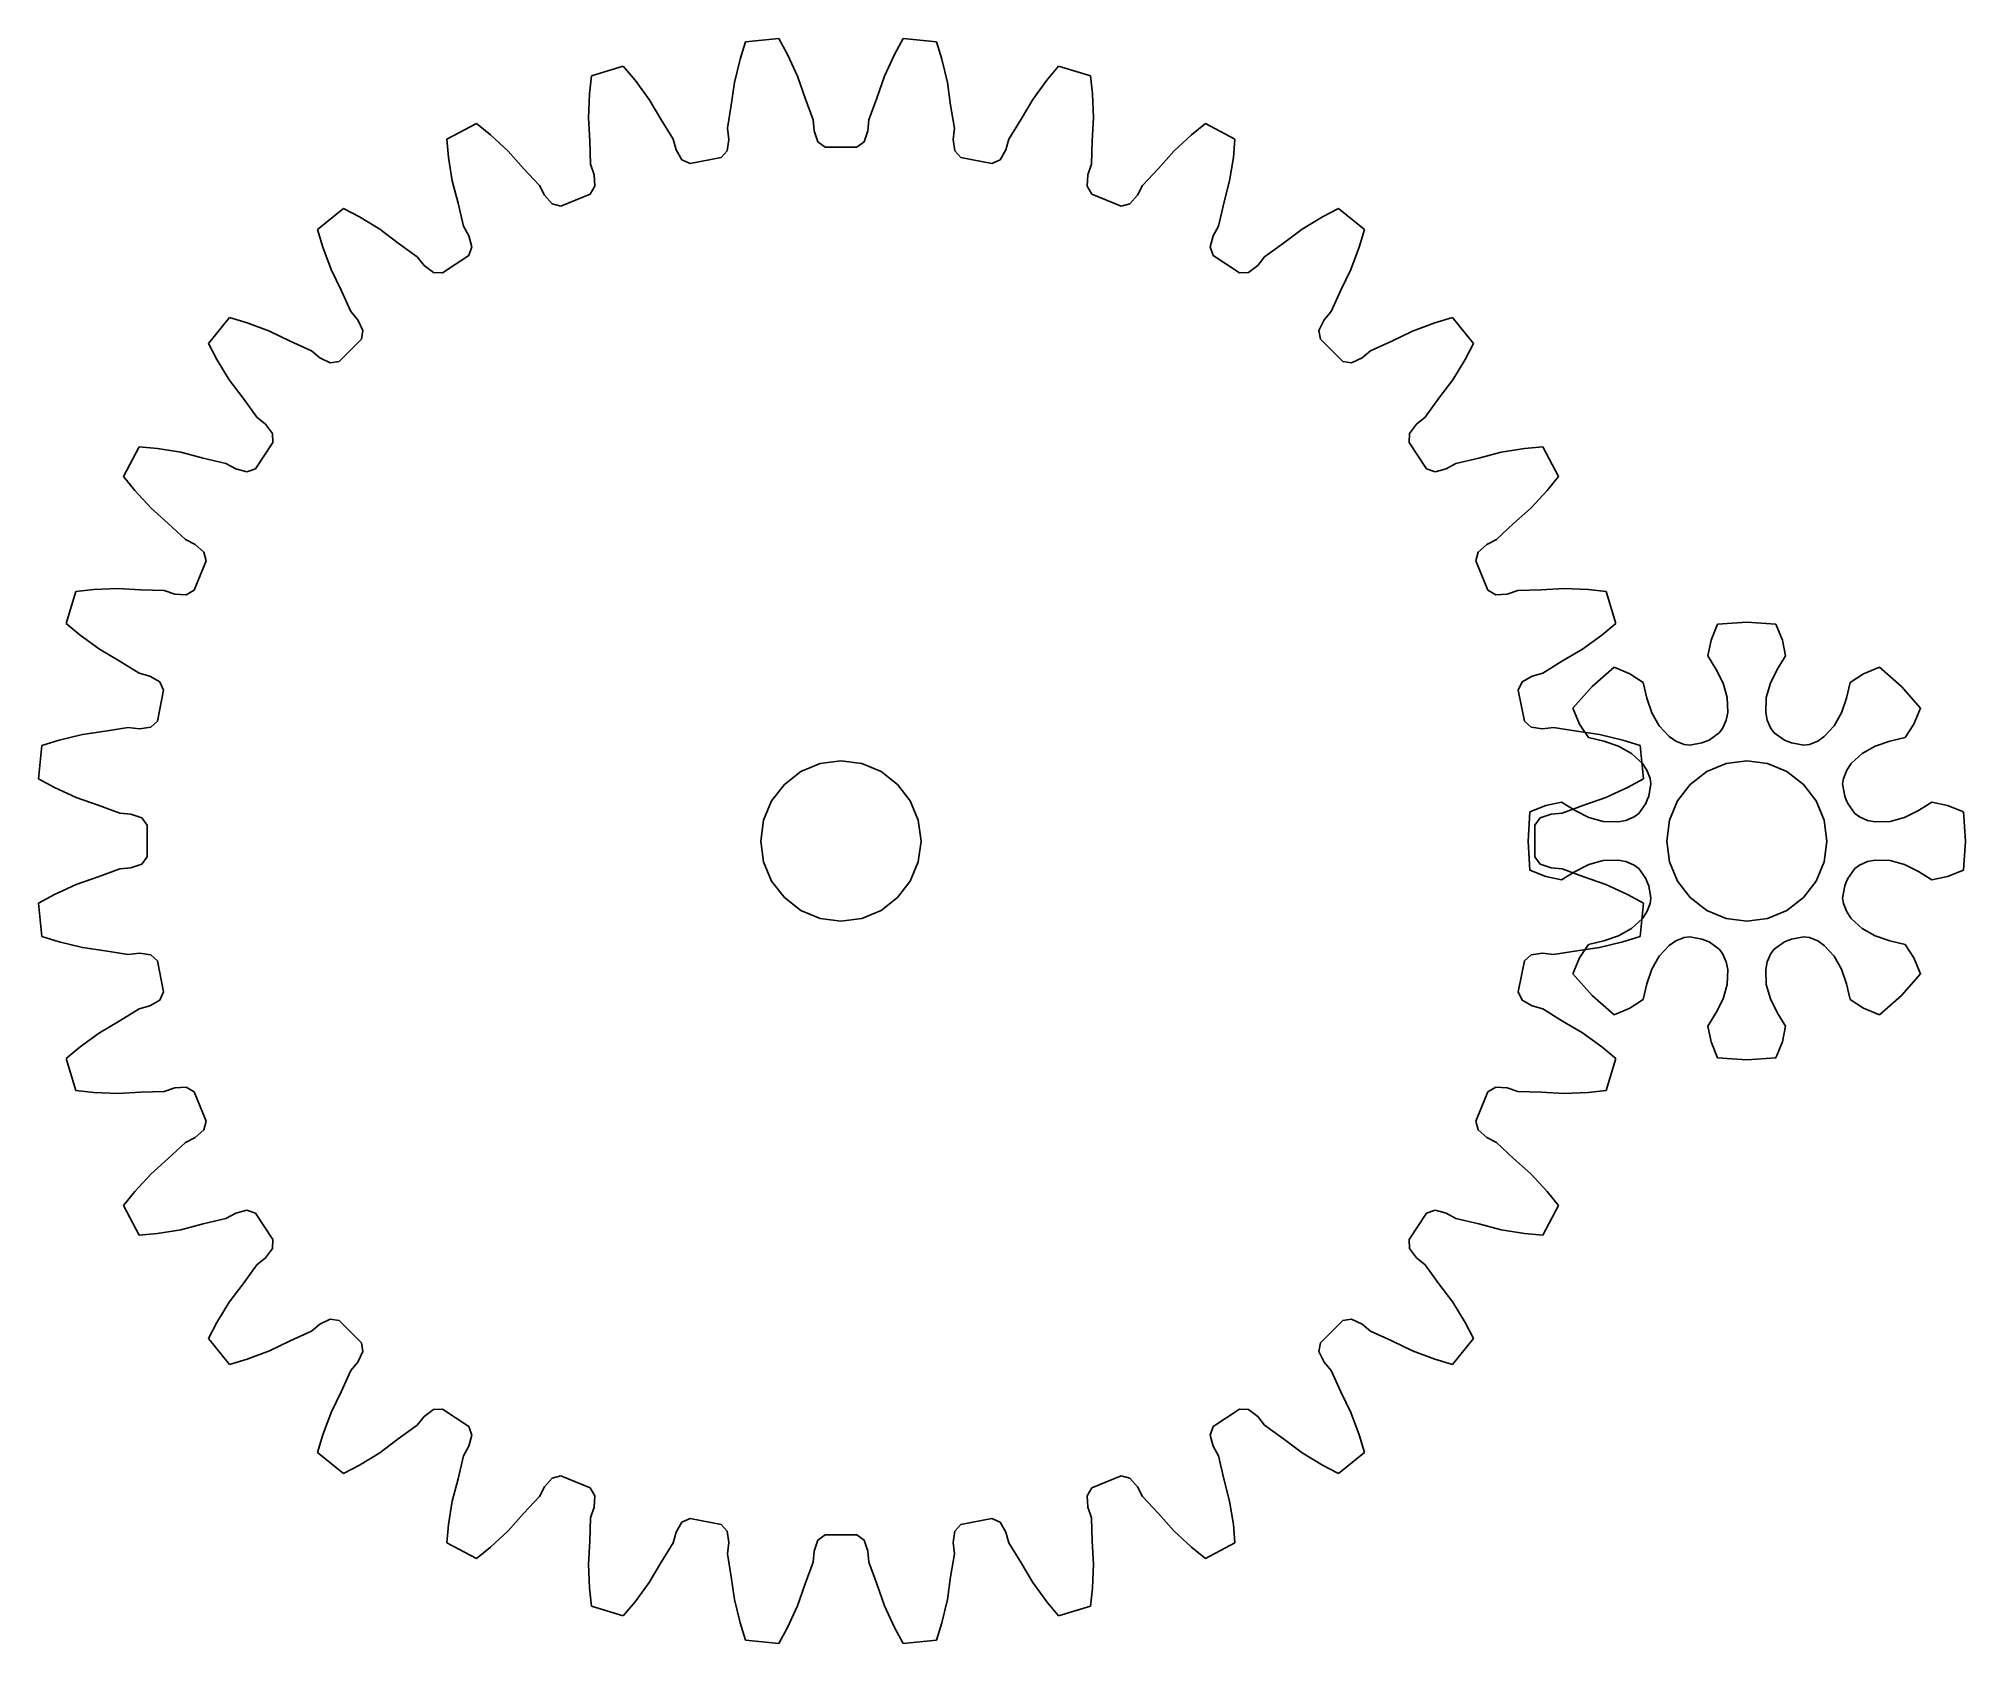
# Model space of a CAD drawing. Extents: x 0 to 12, y 0 to 10.
import ezdxf

# ---------------------------------------------------------------- set-up
doc = ezdxf.new("R2010")
doc.units = 0

msp = doc.modelspace()

# ---------------------------------------------------------------- linework, layer by layer
for p, q in [((4.39576, 9.90759), (4.42999, 10.01656)), ((4.42999, 10.01656), (4.63698, 10.03695)), ((4.63698, 10.03695), (4.69181, 9.93675)), ((5.36022, 9.93675), (5.41505, 10.03695)), ((5.41505, 10.03695), (5.62204, 10.01656)), ((5.62204, 10.01656), (5.65627, 9.90759)), ((4.36115, 9.76311), (4.39576, 9.90759)), ((4.69181, 9.93675), (4.75394, 9.8018)), ((5.29809, 9.8018), (5.36022, 9.93675)), ((5.65627, 9.90759), (5.69088, 9.76311)), ((3.45552, 9.69083), (3.46783, 9.80439)), ((3.46783, 9.80439), (3.66687, 9.86477)), ((3.66687, 9.86477), (3.7402, 9.77719)), ((3.7402, 9.77719), (3.82746, 9.65695)), ((4.34116, 9.62022), (4.36115, 9.76311)), ((4.75394, 9.8018), (4.80142, 9.66555)), ((5.25061, 9.66555), (5.29809, 9.8018)), ((5.69088, 9.76311), (5.71087, 9.62022)), ((6.22457, 9.65695), (6.31183, 9.77719)), ((6.31183, 9.77719), (6.38516, 9.86477)), ((6.38516, 9.86477), (6.5842, 9.80439)), ((6.5842, 9.80439), (6.59651, 9.69083)), ((3.44977, 9.54238), (3.45552, 9.69083)), ((3.82746, 9.65695), (3.90061, 9.53258)), ((4.80142, 9.66555), (4.85297, 9.52909)), ((5.19906, 9.52909), (5.25061, 9.66555)), ((6.15142, 9.53258), (6.22457, 9.65695)), ((6.59651, 9.69083), (6.60226, 9.54238)), ((2.56556, 9.40859), (2.74899, 9.50664)), ((2.74899, 9.50664), (2.838, 9.43505)), ((3.45804, 9.39833), (3.44977, 9.54238)), ((3.90061, 9.53258), (3.97779, 9.40881)), ((4.31723, 9.47633), (4.34116, 9.62022)), ((4.85297, 9.52909), (4.85874, 9.45998)), ((5.19328, 9.45998), (5.19906, 9.52909)), ((5.71087, 9.62022), (5.7348, 9.47633)), ((6.07424, 9.40881), (6.15142, 9.53258)), ((6.60226, 9.54238), (6.59399, 9.39833)), ((7.21403, 9.43505), (7.30304, 9.50664)), ((7.30304, 9.50664), (7.48647, 9.40859)), ((2.57564, 9.29481), (2.56556, 9.40859)), ((2.838, 9.43505), (2.94703, 9.33415)), ((3.46263, 9.25254), (3.45804, 9.39833)), ((3.97779, 9.40881), (3.99694, 9.34215)), ((4.31582, 9.33573), (4.32505, 9.40742)), ((4.32505, 9.40742), (4.31723, 9.47633)), ((4.85874, 9.45998), (4.88178, 9.39147)), ((4.88178, 9.39147), (4.92735, 9.35809)), ((5.12468, 9.35809), (5.17025, 9.39147)), ((5.17025, 9.39147), (5.19328, 9.45998)), ((5.7348, 9.47633), (5.72698, 9.40742)), ((5.72698, 9.40742), (5.73621, 9.33573)), ((6.05509, 9.34215), (6.07424, 9.40881)), ((6.59399, 9.39833), (6.5894, 9.25254)), ((7.10499, 9.33415), (7.21403, 9.43505)), ((7.48647, 9.40859), (7.47639, 9.29481)), ((2.59895, 9.14809), (2.57564, 9.29481)), ((2.94703, 9.33415), (3.04305, 9.22644)), ((3.99694, 9.34215), (4.0329, 9.27945)), ((4.0329, 9.27945), (4.0841, 9.2556)), ((4.0841, 9.2556), (4.27764, 9.2941)), ((4.27764, 9.2941), (4.31582, 9.33573)), ((4.92735, 9.35809), (5.12468, 9.35809)), ((5.73621, 9.33573), (5.77439, 9.2941)), ((5.77439, 9.2941), (5.96793, 9.2556)), ((5.96793, 9.2556), (6.01913, 9.27945)), ((6.01913, 9.27945), (6.05509, 9.34215)), ((7.00898, 9.22644), (7.10499, 9.33415)), ((7.47639, 9.29481), (7.45308, 9.14809)), ((2.63517, 9.00842), (2.59895, 9.14809)), ((3.04305, 9.22644), (3.14289, 9.1201)), ((3.48375, 9.18648), (3.46263, 9.25254)), ((3.48868, 9.11437), (3.48375, 9.18648)), ((6.56828, 9.18648), (6.56335, 9.11437)), ((6.5894, 9.25254), (6.56828, 9.18648)), ((6.90914, 9.1201), (7.00898, 9.22644)), ((7.45308, 9.14809), (7.41686, 9.00842)), ((3.14289, 9.1201), (3.17467, 9.05845)), ((3.17467, 9.05845), (3.22217, 9.00398)), ((3.27705, 8.99057), (3.45935, 9.06609)), ((3.45935, 9.06609), (3.48868, 9.11437)), ((6.56335, 9.11437), (6.59268, 9.06609)), ((6.59268, 9.06609), (6.77498, 8.99057)), ((6.82986, 9.00398), (6.87736, 9.05845)), ((6.87736, 9.05845), (6.90914, 9.1201)), ((1.75784, 8.84437), (1.91862, 8.97632)), ((1.91862, 8.97632), (2.01988, 8.92347)), ((2.01988, 8.92347), (2.14651, 8.84578)), ((2.66812, 8.86632), (2.63517, 9.00842)), ((3.22217, 9.00398), (3.27705, 8.99057)), ((6.77498, 8.99057), (6.82986, 9.00398)), ((7.41686, 9.00842), (7.38391, 8.86632)), ((7.90552, 8.84578), (8.03215, 8.92347)), ((8.03215, 8.92347), (8.13341, 8.97632)), ((8.13341, 8.97632), (8.29419, 8.84437)), ((1.78992, 8.73474), (1.75784, 8.84437)), ((2.14651, 8.84578), (2.26169, 8.75887)), ((2.70171, 8.80565), (2.66812, 8.86632)), ((2.72062, 8.73589), (2.70171, 8.80565)), ((7.35031, 8.80565), (7.33141, 8.73589)), ((7.38391, 8.86632), (7.35031, 8.80565)), ((7.79034, 8.75887), (7.90552, 8.84578)), ((8.29419, 8.84437), (8.26211, 8.73474)), ((1.84141, 8.59539), (1.78992, 8.73474)), ((2.26169, 8.75887), (2.38036, 8.67405)), ((2.38036, 8.67405), (2.42356, 8.61979)), ((2.53721, 8.57319), (2.70128, 8.68282)), ((2.70128, 8.68282), (2.72062, 8.73589)), ((7.33141, 8.73589), (7.35075, 8.68282)), ((7.35075, 8.68282), (7.51482, 8.57319)), ((7.62847, 8.61979), (7.67167, 8.67405)), ((7.67167, 8.67405), (7.79034, 8.75887)), ((8.26211, 8.73474), (8.21062, 8.59539)), ((1.90418, 8.46547), (1.84141, 8.59539)), ((2.42356, 8.61979), (2.48077, 8.57563)), ((2.48077, 8.57563), (2.53721, 8.57319)), ((7.51482, 8.57319), (7.57126, 8.57563)), ((7.57126, 8.57563), (7.62847, 8.61979)), ((8.21062, 8.59539), (8.14785, 8.46547)), ((1.96422, 8.33253), (1.90418, 8.46547)), ((8.14785, 8.46547), (8.08781, 8.33253)), ((2.009, 8.27958), (1.96422, 8.33253)), ((8.08781, 8.33253), (8.04302, 8.27958)), ((1.07571, 8.13341), (1.20766, 8.29419)), ((1.20766, 8.29419), (1.31729, 8.26211)), ((1.31729, 8.26211), (1.45664, 8.21062)), ((1.45664, 8.21062), (1.58656, 8.14785)), ((2.04116, 8.21485), (2.009, 8.27958)), ((2.03254, 8.15902), (2.04116, 8.21485)), ((8.04302, 8.27958), (8.01087, 8.21485)), ((8.01087, 8.21485), (8.01949, 8.15902)), ((8.46547, 8.14785), (8.59539, 8.21062)), ((8.59539, 8.21062), (8.73474, 8.26211)), ((8.73474, 8.26211), (8.84437, 8.29419)), ((8.84437, 8.29419), (8.97632, 8.13341)), ((1.12856, 8.03215), (1.07571, 8.13341)), ((1.58656, 8.14785), (1.7195, 8.08781)), ((1.7195, 8.08781), (1.77245, 8.04302)), ((1.89301, 8.01949), (2.03254, 8.15902)), ((8.01949, 8.15902), (8.15902, 8.01949)), ((8.27958, 8.04302), (8.33253, 8.08781)), ((8.33253, 8.08781), (8.46547, 8.14785)), ((8.97632, 8.13341), (8.92347, 8.03215)), ((1.20625, 7.90552), (1.12856, 8.03215)), ((1.77245, 8.04302), (1.83718, 8.01087)), ((1.83718, 8.01087), (1.89301, 8.01949)), ((8.15902, 8.01949), (8.21485, 8.01087)), ((8.21485, 8.01087), (8.27958, 8.04302)), ((8.92347, 8.03215), (8.84578, 7.90552)), ((1.29316, 7.79034), (1.20625, 7.90552)), ((8.84578, 7.90552), (8.75887, 7.79034)), ((1.37798, 7.67167), (1.29316, 7.79034)), ((8.75887, 7.79034), (8.67405, 7.67167)), ((1.43224, 7.62847), (1.37798, 7.67167)), ((1.4764, 7.57126), (1.43224, 7.62847)), ((8.61979, 7.62847), (8.57563, 7.57126)), ((8.67405, 7.67167), (8.61979, 7.62847)), ((0.54539, 7.30304), (0.64344, 7.48647)), ((0.64344, 7.48647), (0.75722, 7.47639)), ((0.75722, 7.47639), (0.90394, 7.45308)), ((1.36921, 7.35075), (1.47884, 7.51482)), ((1.47884, 7.51482), (1.4764, 7.57126)), ((8.57563, 7.57126), (8.57319, 7.51482)), ((8.57319, 7.51482), (8.68282, 7.35075)), ((9.14809, 7.45308), (9.29481, 7.47639)), ((9.29481, 7.47639), (9.40859, 7.48647)), ((9.40859, 7.48647), (9.50664, 7.30304)), ((0.90394, 7.45308), (1.04361, 7.41686)), ((1.04361, 7.41686), (1.1857, 7.38391)), ((1.1857, 7.38391), (1.24638, 7.35031)), ((1.24638, 7.35031), (1.31614, 7.33141)), ((1.31614, 7.33141), (1.36921, 7.35075)), ((8.68282, 7.35075), (8.73589, 7.33141)), ((8.73589, 7.33141), (8.80565, 7.35031)), ((8.80565, 7.35031), (8.86632, 7.38391)), ((8.86632, 7.38391), (9.00842, 7.41686)), ((9.00842, 7.41686), (9.14809, 7.45308)), ((0.61698, 7.21403), (0.54539, 7.30304)), ((9.50664, 7.30304), (9.43505, 7.21403)), ((0.71788, 7.10499), (0.61698, 7.21403)), ((0.82559, 7.00898), (0.71788, 7.10499)), ((9.33415, 7.10499), (9.22644, 7.00898)), ((9.43505, 7.21403), (9.33415, 7.10499)), ((0.93193, 6.90914), (0.82559, 7.00898)), ((9.22644, 7.00898), (9.1201, 6.90914)), ((0.99358, 6.87736), (0.93193, 6.90914)), ((1.04805, 6.82986), (0.99358, 6.87736)), ((9.05845, 6.87736), (9.00398, 6.82986)), ((9.1201, 6.90914), (9.05845, 6.87736)), ((0.98594, 6.59268), (1.06146, 6.77498)), ((1.06146, 6.77498), (1.04805, 6.82986)), ((9.00398, 6.82986), (8.99057, 6.77498)), ((8.99057, 6.77498), (9.06609, 6.59268)), ((0.18726, 6.38516), (0.24764, 6.5842)), ((0.24764, 6.5842), (0.3612, 6.59651)), ((0.3612, 6.59651), (0.50965, 6.60226)), ((0.50965, 6.60226), (0.6537, 6.59399)), ((0.6537, 6.59399), (0.79949, 6.5894)), ((0.79949, 6.5894), (0.86555, 6.56828)), ((0.86555, 6.56828), (0.93766, 6.56335)), ((0.93766, 6.56335), (0.98594, 6.59268)), ((9.06609, 6.59268), (9.11437, 6.56335)), ((9.11437, 6.56335), (9.18648, 6.56828)), ((9.18648, 6.56828), (9.25254, 6.5894)), ((9.25254, 6.5894), (9.39833, 6.59399)), ((9.39833, 6.59399), (9.54238, 6.60226)), ((9.54238, 6.60226), (9.69083, 6.59651)), ((9.69083, 6.59651), (9.80439, 6.5842)), ((9.80439, 6.5842), (9.86477, 6.38516)), ((0.27484, 6.31183), (0.18726, 6.38516)), ((9.86477, 6.38516), (9.77719, 6.31183)), ((10.45976, 6.27991), (10.50019, 6.37968)), ((10.50019, 6.37968), (10.68209, 6.39185)), ((10.68209, 6.39185), (10.86399, 6.37968)), ((10.86399, 6.37968), (10.90442, 6.27991)), ((0.39507, 6.22457), (0.27484, 6.31183)), ((9.77719, 6.31183), (9.65695, 6.22457)), ((10.43961, 6.18193), (10.45976, 6.27991)), ((10.90442, 6.27991), (10.92458, 6.18193)), ((0.51945, 6.15142), (0.39507, 6.22457)), ((0.64322, 6.07424), (0.51945, 6.15142)), ((9.53258, 6.15142), (9.40881, 6.07424)), ((9.65695, 6.22457), (9.53258, 6.15142)), ((10.49154, 6.09791), (10.43961, 6.18193)), ((10.92458, 6.18193), (10.87264, 6.09791)), ((0.70988, 6.05509), (0.64322, 6.07424)), ((0.77258, 6.01913), (0.70988, 6.05509)), ((0.79643, 5.96793), (0.77258, 6.01913)), ((9.27945, 6.01913), (9.2556, 5.96793)), ((9.34215, 6.05509), (9.27945, 6.01913)), ((9.40881, 6.07424), (9.34215, 6.05509)), ((9.7163, 5.9918), (9.85353, 6.11182)), ((9.85353, 6.11182), (9.95267, 6.06987)), ((9.95267, 6.06987), (10.0362, 6.01483)), ((10.53462, 6.01137), (10.49154, 6.09791)), ((10.87264, 6.09791), (10.82957, 6.01137)), ((11.32799, 6.01483), (11.41152, 6.06987)), ((11.41152, 6.06987), (11.51066, 6.11182)), ((11.51066, 6.11182), (11.64788, 5.9918)), ((0.75793, 5.77439), (0.79643, 5.96793)), ((9.2556, 5.96793), (9.2941, 5.77439)), ((9.59629, 5.85458), (9.7163, 5.9918)), ((10.0362, 6.01483), (10.05889, 5.9187)), ((10.05889, 5.9187), (10.08962, 5.82705)), ((10.55978, 5.92165), (10.53462, 6.01137)), ((10.56329, 5.82885), (10.55978, 5.92165)), ((10.80441, 5.92165), (10.80089, 5.82885)), ((10.82957, 6.01137), (10.80441, 5.92165)), ((11.27456, 5.82705), (11.3053, 5.9187)), ((11.3053, 5.9187), (11.32799, 6.01483)), ((11.64788, 5.9918), (11.7679, 5.85458)), ((9.63824, 5.75544), (9.59629, 5.85458)), ((10.08962, 5.82705), (10.13527, 5.74582)), ((10.53176, 5.72933), (10.55391, 5.78059)), ((10.55391, 5.78059), (10.56329, 5.82885)), ((10.80089, 5.82885), (10.81028, 5.78059)), ((10.81028, 5.78059), (10.83242, 5.72933)), ((11.22892, 5.74582), (11.27456, 5.82705)), ((11.7679, 5.85458), (11.72594, 5.75544)), ((0.03547, 5.62204), (0.14444, 5.65627)), ((0.14444, 5.65627), (0.28892, 5.69088)), ((0.28892, 5.69088), (0.43181, 5.71087)), ((0.43181, 5.71087), (0.5757, 5.7348)), ((0.5757, 5.7348), (0.64461, 5.72698)), ((0.64461, 5.72698), (0.7163, 5.73621)), ((0.7163, 5.73621), (0.75793, 5.77439)), ((9.2941, 5.77439), (9.33573, 5.73621)), ((9.33573, 5.73621), (9.40742, 5.72698)), ((9.40742, 5.72698), (9.47633, 5.7348)), ((9.47633, 5.7348), (9.62022, 5.71087)), ((9.62022, 5.71087), (9.76311, 5.69088)), ((9.69327, 5.67191), (9.63824, 5.75544)), ((9.78941, 5.64922), (9.69327, 5.67191)), ((9.76311, 5.69088), (9.90759, 5.65627)), ((9.90759, 5.65627), (10.01656, 5.62204)), ((10.13527, 5.74582), (10.19841, 5.67771)), ((10.19841, 5.67771), (10.23916, 5.65022)), ((10.42454, 5.6478), (10.44709, 5.65666)), ((10.44709, 5.65666), (10.51082, 5.70072)), ((10.51082, 5.70072), (10.53176, 5.72933)), ((10.83242, 5.72933), (10.85337, 5.70072)), ((10.85337, 5.70072), (10.9171, 5.65666)), ((10.9171, 5.65666), (10.93964, 5.6478)), ((11.12502, 5.65022), (11.16578, 5.67771)), ((11.16578, 5.67771), (11.22892, 5.74582)), ((11.67091, 5.67191), (11.57478, 5.64922)), ((11.72594, 5.75544), (11.67091, 5.67191)), ((0.01508, 5.41505), (0.03547, 5.62204)), ((9.88106, 5.61848), (9.78941, 5.64922)), ((9.96229, 5.57284), (9.88106, 5.61848)), ((10.0304, 5.5097), (9.96229, 5.57284)), ((10.01656, 5.62204), (10.03695, 5.41505)), ((10.23916, 5.65022), (10.29107, 5.62963)), ((10.29107, 5.62963), (10.32611, 5.62421)), ((10.32611, 5.62421), (10.40233, 5.63813)), ((10.40233, 5.63813), (10.42454, 5.6478)), ((10.93964, 5.6478), (10.96185, 5.63813)), ((10.96185, 5.63813), (11.03808, 5.62421)), ((11.03808, 5.62421), (11.07311, 5.62963)), ((11.07311, 5.62963), (11.12502, 5.65022)), ((11.40189, 5.57284), (11.33379, 5.5097)), ((11.48312, 5.61848), (11.40189, 5.57284)), ((11.57478, 5.64922), (11.48312, 5.61848)), ((0.11528, 5.36022), (0.01508, 5.41505)), ((4.77601, 5.45903), (4.67246, 5.37957)), ((4.89661, 5.50898), (4.77601, 5.45903)), ((5.02601, 5.52601), (4.89661, 5.50898)), ((5.15542, 5.50898), (5.02601, 5.52601)), ((5.27601, 5.45903), (5.15542, 5.50898)), ((5.37957, 5.37957), (5.27601, 5.45903)), ((10.03695, 5.41505), (9.93675, 5.36022)), ((10.05789, 5.46894), (10.0304, 5.5097)), ((10.07848, 5.41703), (10.05789, 5.46894)), ((10.08389, 5.382), (10.07848, 5.41703)), ((10.43209, 5.45903), (10.32854, 5.37957)), ((10.55268, 5.50898), (10.43209, 5.45903)), ((10.68209, 5.52601), (10.55268, 5.50898)), ((10.8115, 5.50898), (10.68209, 5.52601)), ((10.93209, 5.45903), (10.8115, 5.50898)), ((11.03565, 5.37957), (10.93209, 5.45903)), ((11.28571, 5.41703), (11.28029, 5.382)), ((11.3063, 5.46894), (11.28571, 5.41703)), ((11.33379, 5.5097), (11.3063, 5.46894)), ((0.25023, 5.29809), (0.11528, 5.36022)), ((0.38648, 5.25061), (0.25023, 5.29809)), ((4.67246, 5.37957), (4.593, 5.27601)), ((5.45903, 5.27601), (5.37957, 5.37957)), ((9.8018, 5.29809), (9.66555, 5.25061)), ((9.93675, 5.36022), (9.8018, 5.29809)), ((10.06031, 5.28357), (10.06998, 5.30578)), ((10.06998, 5.30578), (10.08389, 5.382)), ((10.32854, 5.37957), (10.24908, 5.27601)), ((11.11511, 5.27601), (11.03565, 5.37957)), ((11.28029, 5.382), (11.29421, 5.30578)), ((11.29421, 5.30578), (11.30388, 5.28357)), ((0.52294, 5.19906), (0.38648, 5.25061)), ((0.59205, 5.19328), (0.52294, 5.19906)), ((0.66056, 5.17025), (0.59205, 5.19328)), ((4.593, 5.27601), (4.54305, 5.15542)), ((5.50898, 5.15542), (5.45903, 5.27601)), ((9.31626, 5.02601), (9.32843, 5.20791)), ((9.32843, 5.20791), (9.4282, 5.24835)), ((9.45998, 5.19328), (9.39147, 5.17025)), ((9.4282, 5.24835), (9.52617, 5.2685)), ((9.52909, 5.19906), (9.45998, 5.19328)), ((9.52617, 5.2685), (9.61019, 5.21657)), ((9.66555, 5.25061), (9.52909, 5.19906)), ((9.61019, 5.21657), (9.69674, 5.17349)), ((9.92751, 5.1542), (9.97878, 5.17634)), ((9.97878, 5.17634), (10.00738, 5.19729)), ((10.00738, 5.19729), (10.05144, 5.26102)), ((10.05144, 5.26102), (10.06031, 5.28357)), ((10.24908, 5.27601), (10.19913, 5.15542)), ((11.16506, 5.15542), (11.11511, 5.27601)), ((11.30388, 5.28357), (11.31274, 5.26102)), ((11.31274, 5.26102), (11.3568, 5.19729)), ((11.3568, 5.19729), (11.38541, 5.17634)), ((11.38541, 5.17634), (11.43667, 5.1542)), ((11.66745, 5.17349), (11.75399, 5.21657)), ((11.75399, 5.21657), (11.83801, 5.2685)), ((11.83801, 5.2685), (11.93599, 5.24835)), ((11.93599, 5.24835), (12.03576, 5.20791)), ((12.03576, 5.20791), (12.04792, 5.02601)), ((0.69394, 5.12468), (0.66056, 5.17025)), ((0.69394, 4.92735), (0.69394, 5.12468)), ((4.54305, 5.15542), (4.52601, 5.02601)), ((5.52601, 5.02601), (5.50898, 5.15542)), ((9.39147, 5.17025), (9.35809, 5.12468)), ((9.35809, 5.12468), (9.35809, 4.92735)), ((9.69674, 5.17349), (9.78645, 5.14833)), ((9.78645, 5.14833), (9.87926, 5.14481)), ((9.87926, 5.14481), (9.92751, 5.1542)), ((10.19913, 5.15542), (10.18209, 5.02601)), ((11.18209, 5.02601), (11.16506, 5.15542)), ((11.43667, 5.1542), (11.48493, 5.14481)), ((11.48493, 5.14481), (11.57773, 5.14833)), ((11.57773, 5.14833), (11.66745, 5.17349)), ((4.52601, 5.02601), (4.54305, 4.89661)), ((5.50898, 4.89661), (5.52601, 5.02601)), ((5.52601, 5.02601), (5.52601, 5.02601)), ((5.52601, 5.02601), (5.52601, 5.02601)), ((9.32843, 4.84412), (9.31626, 5.02601)), ((10.18209, 5.02601), (10.19913, 4.89661)), ((11.16506, 4.89661), (11.18209, 5.02601)), ((11.18209, 5.02601), (11.18209, 5.02601)), ((11.18209, 5.02601), (11.18209, 5.02601)), ((12.04792, 5.02601), (12.03576, 4.84412)), ((0.38648, 4.80142), (0.52294, 4.85297)), ((0.52294, 4.85297), (0.59205, 4.85874)), ((0.59205, 4.85874), (0.66056, 4.88178)), ((0.66056, 4.88178), (0.69394, 4.92735)), ((4.54305, 4.89661), (4.593, 4.77601)), ((5.45903, 4.77601), (5.50898, 4.89661)), ((9.4282, 4.80368), (9.32843, 4.84412)), ((9.35809, 4.92735), (9.35809, 4.92735)), ((9.35809, 4.92735), (9.39147, 4.88178)), ((9.39147, 4.88178), (9.45998, 4.85874)), ((9.45998, 4.85874), (9.52909, 4.85297)), ((9.61019, 4.83546), (9.52617, 4.78353)), ((9.52909, 4.85297), (9.66555, 4.80142)), ((9.69674, 4.87854), (9.61019, 4.83546)), ((9.78645, 4.9037), (9.69674, 4.87854)), ((9.87926, 4.90721), (9.78645, 4.9037)), ((9.92751, 4.89783), (9.87926, 4.90721)), ((9.97878, 4.87568), (9.92751, 4.89783)), ((10.00738, 4.85474), (9.97878, 4.87568)), ((10.05144, 4.79101), (10.00738, 4.85474)), ((10.19913, 4.89661), (10.24908, 4.77601)), ((11.11511, 4.77601), (11.16506, 4.89661)), ((11.3568, 4.85474), (11.31274, 4.79101)), ((11.38541, 4.87568), (11.3568, 4.85474)), ((11.43667, 4.89783), (11.38541, 4.87568)), ((11.48493, 4.90721), (11.43667, 4.89783)), ((11.57773, 4.9037), (11.48493, 4.90721)), ((11.66745, 4.87854), (11.57773, 4.9037)), ((11.75399, 4.83546), (11.66745, 4.87854)), ((11.83801, 4.78353), (11.75399, 4.83546)), ((12.03576, 4.84412), (11.93599, 4.80368)), ((0.11528, 4.69181), (0.25023, 4.75394)), ((0.25023, 4.75394), (0.38648, 4.80142)), ((4.593, 4.77601), (4.67246, 4.67246)), ((5.37957, 4.67246), (5.45903, 4.77601)), ((9.52617, 4.78353), (9.4282, 4.80368)), ((9.66555, 4.80142), (9.8018, 4.75394)), ((9.8018, 4.75394), (9.93675, 4.69181)), ((10.05144, 4.79101), (10.05144, 4.79101)), ((10.06031, 4.76846), (10.05144, 4.79101)), ((10.06998, 4.74625), (10.06031, 4.76846)), ((10.08389, 4.67003), (10.06998, 4.74625)), ((10.24908, 4.77601), (10.32854, 4.67246)), ((11.03565, 4.67246), (11.11511, 4.77601)), ((11.29421, 4.74625), (11.28029, 4.67003)), ((11.30388, 4.76846), (11.29421, 4.74625)), ((11.31274, 4.79101), (11.30388, 4.76846)), ((11.93599, 4.80368), (11.83801, 4.78353)), ((0.01508, 4.63698), (0.11528, 4.69181)), ((0.03547, 4.42999), (0.01508, 4.63698)), ((4.67246, 4.67246), (4.77601, 4.593)), ((4.77601, 4.593), (4.89661, 4.54305)), ((5.15542, 4.54305), (5.27601, 4.593)), ((5.27601, 4.593), (5.37957, 4.67246)), ((9.93675, 4.69181), (10.03695, 4.63698)), ((10.03695, 4.63698), (10.01656, 4.42999)), ((10.0304, 4.54233), (10.05789, 4.58308)), ((10.05789, 4.58308), (10.07848, 4.63499)), ((10.07848, 4.63499), (10.08389, 4.67003)), ((10.32854, 4.67246), (10.43209, 4.593)), ((10.43209, 4.593), (10.55268, 4.54305)), ((10.8115, 4.54305), (10.93209, 4.593)), ((10.93209, 4.593), (11.03565, 4.67246)), ((11.28029, 4.67003), (11.28571, 4.63499)), ((11.28571, 4.63499), (11.3063, 4.58308)), ((11.3063, 4.58308), (11.33379, 4.54233)), ((4.89661, 4.54305), (5.02601, 4.52601)), ((5.02601, 4.52601), (5.15542, 4.54305)), ((9.88106, 4.43354), (9.96229, 4.47919)), ((9.96229, 4.47919), (10.0304, 4.54233)), ((10.55268, 4.54305), (10.68209, 4.52601)), ((10.68209, 4.52601), (10.8115, 4.54305)), ((11.33379, 4.54233), (11.40189, 4.47919)), ((11.40189, 4.47919), (11.48312, 4.43354)), ((0.14444, 4.39576), (0.03547, 4.42999)), ((0.28892, 4.36115), (0.14444, 4.39576)), ((0.43181, 4.34116), (0.28892, 4.36115)), ((0.5757, 4.31723), (0.43181, 4.34116)), ((9.62022, 4.34116), (9.47633, 4.31723)), ((9.76311, 4.36115), (9.62022, 4.34116)), ((9.63824, 4.29659), (9.69327, 4.38012)), ((9.69327, 4.38012), (9.78941, 4.40281)), ((9.90759, 4.39576), (9.76311, 4.36115)), ((9.78941, 4.40281), (9.88106, 4.43354)), ((10.01656, 4.42999), (9.90759, 4.39576)), ((10.19841, 4.37432), (10.13527, 4.30621)), ((10.23916, 4.40181), (10.19841, 4.37432)), ((10.29107, 4.4224), (10.23916, 4.40181)), ((10.32611, 4.42782), (10.29107, 4.4224)), ((10.40233, 4.4139), (10.32611, 4.42782)), ((10.42454, 4.40423), (10.40233, 4.4139)), ((10.44709, 4.39536), (10.42454, 4.40423)), ((10.51082, 4.35131), (10.44709, 4.39536)), ((10.53176, 4.3227), (10.51082, 4.35131)), ((10.85337, 4.35131), (10.83242, 4.3227)), ((10.9171, 4.39536), (10.85337, 4.35131)), ((10.93964, 4.40423), (10.9171, 4.39536)), ((10.96185, 4.4139), (10.93964, 4.40423)), ((11.03808, 4.42782), (10.96185, 4.4139)), ((11.07311, 4.4224), (11.03808, 4.42782)), ((11.12502, 4.40181), (11.07311, 4.4224)), ((11.16578, 4.37432), (11.12502, 4.40181)), ((11.22892, 4.30621), (11.16578, 4.37432)), ((11.48312, 4.43354), (11.57478, 4.40281)), ((11.57478, 4.40281), (11.67091, 4.38012)), ((11.67091, 4.38012), (11.72594, 4.29659)), ((0.64461, 4.32505), (0.5757, 4.31723)), ((0.7163, 4.31582), (0.64461, 4.32505)), ((0.75793, 4.27764), (0.7163, 4.31582)), ((0.79643, 4.0841), (0.75793, 4.27764)), ((9.2941, 4.27764), (9.2556, 4.0841)), ((9.33573, 4.31582), (9.2941, 4.27764)), ((9.40742, 4.32505), (9.33573, 4.31582)), ((9.47633, 4.31723), (9.40742, 4.32505)), ((9.59629, 4.19745), (9.63824, 4.29659)), ((10.08962, 4.22498), (10.05889, 4.13333)), ((10.13527, 4.30621), (10.08962, 4.22498)), ((10.55391, 4.27143), (10.53176, 4.3227)), ((10.56329, 4.22318), (10.55391, 4.27143)), ((10.55978, 4.13037), (10.56329, 4.22318)), ((10.81028, 4.27143), (10.80089, 4.22318)), ((10.80089, 4.22318), (10.80441, 4.13037)), ((10.83242, 4.3227), (10.81028, 4.27143)), ((11.27456, 4.22498), (11.22892, 4.30621)), ((11.3053, 4.13333), (11.27456, 4.22498)), ((11.72594, 4.29659), (11.7679, 4.19745)), ((9.7163, 4.06023), (9.59629, 4.19745)), ((10.05889, 4.13333), (10.0362, 4.03719)), ((10.53462, 4.04066), (10.55978, 4.13037)), ((10.80441, 4.13037), (10.82957, 4.04066)), ((11.32799, 4.03719), (11.3053, 4.13333)), ((11.7679, 4.19745), (11.64788, 4.06023)), ((0.51945, 3.90061), (0.64322, 3.97779)), ((0.64322, 3.97779), (0.70988, 3.99694)), ((0.70988, 3.99694), (0.77258, 4.0329)), ((0.77258, 4.0329), (0.79643, 4.0841)), ((9.2556, 4.0841), (9.27945, 4.0329)), ((9.27945, 4.0329), (9.34215, 3.99694)), ((9.34215, 3.99694), (9.40881, 3.97779)), ((9.40881, 3.97779), (9.53258, 3.90061)), ((9.85353, 3.94021), (9.7163, 4.06023)), ((9.95267, 3.98216), (9.85353, 3.94021)), ((10.0362, 4.03719), (9.95267, 3.98216)), ((10.49154, 3.95412), (10.53462, 4.04066)), ((10.82957, 4.04066), (10.87264, 3.95412)), ((11.41152, 3.98216), (11.32799, 4.03719)), ((11.51066, 3.94021), (11.41152, 3.98216)), ((11.64788, 4.06023), (11.51066, 3.94021)), ((0.39507, 3.82746), (0.51945, 3.90061)), ((9.53258, 3.90061), (9.65695, 3.82746)), ((10.43961, 3.87009), (10.49154, 3.95412)), ((10.45976, 3.77212), (10.43961, 3.87009)), ((10.87264, 3.95412), (10.92458, 3.87009)), ((10.92458, 3.87009), (10.90442, 3.77212)), ((0.18726, 3.66687), (0.27484, 3.7402)), ((0.27484, 3.7402), (0.39507, 3.82746)), ((9.65695, 3.82746), (9.77719, 3.7402)), ((9.77719, 3.7402), (9.86477, 3.66687)), ((10.50019, 3.67235), (10.45976, 3.77212)), ((10.90442, 3.77212), (10.86399, 3.67235)), ((0.24764, 3.46783), (0.18726, 3.66687)), ((9.86477, 3.66687), (9.80439, 3.46783)), ((10.68209, 3.66018), (10.50019, 3.67235)), ((10.86399, 3.67235), (10.68209, 3.66018)), ((0.3612, 3.45552), (0.24764, 3.46783)), ((0.50965, 3.44977), (0.3612, 3.45552)), ((0.6537, 3.45804), (0.50965, 3.44977)), ((0.79949, 3.46263), (0.6537, 3.45804)), ((0.86555, 3.48375), (0.79949, 3.46263)), ((0.93766, 3.48868), (0.86555, 3.48375)), ((0.98594, 3.45935), (0.93766, 3.48868)), ((1.06146, 3.27705), (0.98594, 3.45935)), ((9.06609, 3.45935), (8.99057, 3.27705)), ((9.11437, 3.48868), (9.06609, 3.45935)), ((9.18648, 3.48375), (9.11437, 3.48868)), ((9.25254, 3.46263), (9.18648, 3.48375)), ((9.39833, 3.45804), (9.25254, 3.46263)), ((9.54238, 3.44977), (9.39833, 3.45804)), ((9.69083, 3.45552), (9.54238, 3.44977)), ((9.80439, 3.46783), (9.69083, 3.45552)), ((1.04805, 3.22217), (1.06146, 3.27705)), ((8.99057, 3.27705), (9.00398, 3.22217)), ((0.82559, 3.04305), (0.93193, 3.14289)), ((0.93193, 3.14289), (0.99358, 3.17467)), ((0.99358, 3.17467), (1.04805, 3.22217)), ((9.00398, 3.22217), (9.05845, 3.17467)), ((9.05845, 3.17467), (9.1201, 3.14289)), ((9.1201, 3.14289), (9.22644, 3.04305)), ((0.71788, 2.94703), (0.82559, 3.04305)), ((9.22644, 3.04305), (9.33415, 2.94703)), ((0.61698, 2.838), (0.71788, 2.94703)), ((9.33415, 2.94703), (9.43505, 2.838)), ((0.54539, 2.74899), (0.61698, 2.838)), ((9.43505, 2.838), (9.50664, 2.74899)), ((0.64344, 2.56556), (0.54539, 2.74899)), ((1.1857, 2.66812), (1.04361, 2.63517)), ((1.24638, 2.70171), (1.1857, 2.66812)), ((1.31614, 2.72062), (1.24638, 2.70171)), ((1.36921, 2.70128), (1.31614, 2.72062)), ((1.47884, 2.53721), (1.36921, 2.70128)), ((8.68282, 2.70128), (8.57319, 2.53721)), ((8.73589, 2.72062), (8.68282, 2.70128)), ((8.80565, 2.70171), (8.73589, 2.72062)), ((8.86632, 2.66812), (8.80565, 2.70171)), ((9.00842, 2.63517), (8.86632, 2.66812)), ((9.50664, 2.74899), (9.40859, 2.56556)), ((0.75722, 2.57564), (0.64344, 2.56556)), ((0.90394, 2.59895), (0.75722, 2.57564)), ((1.04361, 2.63517), (0.90394, 2.59895)), ((1.4764, 2.48077), (1.47884, 2.53721)), ((8.57319, 2.53721), (8.57563, 2.48077)), ((9.14809, 2.59895), (9.00842, 2.63517)), ((9.29481, 2.57564), (9.14809, 2.59895)), ((9.40859, 2.56556), (9.29481, 2.57564)), ((1.37798, 2.38036), (1.43224, 2.42356)), ((1.43224, 2.42356), (1.4764, 2.48077)), ((8.57563, 2.48077), (8.61979, 2.42356)), ((8.61979, 2.42356), (8.67405, 2.38036)), ((1.29316, 2.26169), (1.37798, 2.38036)), ((8.67405, 2.38036), (8.75887, 2.26169)), ((1.20625, 2.14651), (1.29316, 2.26169)), ((8.75887, 2.26169), (8.84578, 2.14651)), ((1.12856, 2.01988), (1.20625, 2.14651)), ((8.84578, 2.14651), (8.92347, 2.01988)), ((1.07571, 1.91862), (1.12856, 2.01988)), ((1.7195, 1.96422), (1.58656, 1.90418)), ((1.77245, 2.009), (1.7195, 1.96422)), ((1.83718, 2.04116), (1.77245, 2.009)), ((1.89301, 2.03254), (1.83718, 2.04116)), ((2.03254, 1.89301), (1.89301, 2.03254)), ((8.15902, 2.03254), (8.01949, 1.89301)), ((8.21485, 2.04116), (8.15902, 2.03254)), ((8.27958, 2.009), (8.21485, 2.04116)), ((8.33253, 1.96422), (8.27958, 2.009)), ((8.46547, 1.90418), (8.33253, 1.96422)), ((8.92347, 2.01988), (8.97632, 1.91862)), ((1.20766, 1.75784), (1.07571, 1.91862)), ((1.45664, 1.84141), (1.31729, 1.78992)), ((1.58656, 1.90418), (1.45664, 1.84141)), ((2.009, 1.77245), (2.04116, 1.83718)), ((2.04116, 1.83718), (2.03254, 1.89301)), ((8.01949, 1.89301), (8.01087, 1.83718)), ((8.01087, 1.83718), (8.04302, 1.77245)), ((8.59539, 1.84141), (8.46547, 1.90418)), ((8.73474, 1.78992), (8.59539, 1.84141)), ((8.97632, 1.91862), (8.84437, 1.75784)), ((1.31729, 1.78992), (1.20766, 1.75784)), ((1.90418, 1.58656), (1.96422, 1.7195)), ((1.96422, 1.7195), (2.009, 1.77245)), ((8.04302, 1.77245), (8.08781, 1.7195)), ((8.08781, 1.7195), (8.14785, 1.58656)), ((8.84437, 1.75784), (8.73474, 1.78992)), ((1.84141, 1.45664), (1.90418, 1.58656)), ((8.14785, 1.58656), (8.21062, 1.45664)), ((1.78992, 1.31729), (1.84141, 1.45664)), ((2.48077, 1.4764), (2.42356, 1.43224)), ((2.53721, 1.47884), (2.48077, 1.4764)), ((2.70128, 1.36921), (2.53721, 1.47884)), ((7.51482, 1.47884), (7.35075, 1.36921)), ((7.57126, 1.4764), (7.51482, 1.47884)), ((7.62847, 1.43224), (7.57126, 1.4764)), ((8.21062, 1.45664), (8.26211, 1.31729)), ((2.38036, 1.37798), (2.26169, 1.29316)), ((2.42356, 1.43224), (2.38036, 1.37798)), ((2.72062, 1.31614), (2.70128, 1.36921)), ((7.35075, 1.36921), (7.33141, 1.31614)), ((7.67167, 1.37798), (7.62847, 1.43224)), ((7.79034, 1.29316), (7.67167, 1.37798)), ((1.75784, 1.20766), (1.78992, 1.31729)), ((1.91862, 1.07571), (1.75784, 1.20766)), ((2.14651, 1.20625), (2.01988, 1.12856)), ((2.26169, 1.29316), (2.14651, 1.20625)), ((2.66812, 1.1857), (2.70171, 1.24638)), ((2.70171, 1.24638), (2.72062, 1.31614)), ((7.33141, 1.31614), (7.35031, 1.24638)), ((7.35031, 1.24638), (7.38391, 1.1857)), ((7.90552, 1.20625), (7.79034, 1.29316)), ((8.03215, 1.12856), (7.90552, 1.20625)), ((8.29419, 1.20766), (8.13341, 1.07571)), ((8.26211, 1.31729), (8.29419, 1.20766)), ((2.01988, 1.12856), (1.91862, 1.07571)), ((2.63517, 1.04361), (2.66812, 1.1857)), ((7.38391, 1.1857), (7.41686, 1.04361)), ((8.13341, 1.07571), (8.03215, 1.12856)), ((2.59895, 0.90394), (2.63517, 1.04361)), ((3.17467, 0.99358), (3.14289, 0.93193)), ((3.22217, 1.04805), (3.17467, 0.99358)), ((3.27705, 1.06146), (3.22217, 1.04805)), ((3.45935, 0.98594), (3.27705, 1.06146)), ((3.48868, 0.93766), (3.45935, 0.98594)), ((6.59268, 0.98594), (6.56335, 0.93766)), ((6.77498, 1.06146), (6.59268, 0.98594)), ((6.82986, 1.04805), (6.77498, 1.06146)), ((6.87736, 0.99358), (6.82986, 1.04805)), ((6.90914, 0.93193), (6.87736, 0.99358)), ((7.41686, 1.04361), (7.45308, 0.90394)), ((2.57564, 0.75722), (2.59895, 0.90394)), ((3.14289, 0.93193), (3.04305, 0.82559)), ((3.46263, 0.79949), (3.48375, 0.86555)), ((3.48375, 0.86555), (3.48868, 0.93766)), ((6.56335, 0.93766), (6.56828, 0.86555)), ((6.56828, 0.86555), (6.5894, 0.79949)), ((7.00898, 0.82559), (6.90914, 0.93193)), ((7.45308, 0.90394), (7.47639, 0.75722)), ((2.56556, 0.64344), (2.57564, 0.75722)), ((3.04305, 0.82559), (2.94703, 0.71788)), ((3.45804, 0.6537), (3.46263, 0.79949)), ((4.0329, 0.77258), (3.99694, 0.70988)), ((4.0841, 0.79643), (4.0329, 0.77258)), ((4.27764, 0.75793), (4.0841, 0.79643)), ((4.31582, 0.7163), (4.27764, 0.75793)), ((5.77439, 0.75793), (5.73621, 0.7163)), ((5.96793, 0.79643), (5.77439, 0.75793)), ((6.01913, 0.77258), (5.96793, 0.79643)), ((6.05509, 0.70988), (6.01913, 0.77258)), ((6.5894, 0.79949), (6.59399, 0.6537)), ((7.10499, 0.71788), (7.00898, 0.82559)), ((7.47639, 0.75722), (7.48647, 0.64344)), ((2.74899, 0.54539), (2.56556, 0.64344)), ((2.838, 0.61698), (2.74899, 0.54539)), ((2.94703, 0.71788), (2.838, 0.61698)), ((3.44977, 0.50965), (3.45804, 0.6537)), ((3.97779, 0.64322), (3.90061, 0.51945)), ((3.99694, 0.70988), (3.97779, 0.64322)), ((4.32505, 0.64461), (4.31582, 0.7163)), ((4.31723, 0.5757), (4.32505, 0.64461)), ((4.88178, 0.66056), (4.85874, 0.59205)), ((4.92735, 0.69394), (4.88178, 0.66056)), ((5.12468, 0.69394), (4.92735, 0.69394)), ((5.17025, 0.66056), (5.12468, 0.69394)), ((5.19328, 0.59205), (5.17025, 0.66056)), ((5.73621, 0.7163), (5.72698, 0.64461)), ((5.72698, 0.64461), (5.7348, 0.5757)), ((6.07424, 0.64322), (6.05509, 0.70988)), ((6.15142, 0.51945), (6.07424, 0.64322)), ((6.59399, 0.6537), (6.60226, 0.50965)), ((7.21403, 0.61698), (7.10499, 0.71788)), ((7.30304, 0.54539), (7.21403, 0.61698)), ((7.48647, 0.64344), (7.30304, 0.54539)), ((3.45552, 0.3612), (3.44977, 0.50965)), ((3.90061, 0.51945), (3.82746, 0.39507)), ((4.34116, 0.43181), (4.31723, 0.5757)), ((4.85297, 0.52294), (4.80142, 0.38648)), ((4.85874, 0.59205), (4.85297, 0.52294)), ((5.19906, 0.52294), (5.19328, 0.59205)), ((5.25061, 0.38648), (5.19906, 0.52294)), ((5.7348, 0.5757), (5.71087, 0.43181)), ((6.22457, 0.39507), (6.15142, 0.51945)), ((6.60226, 0.50965), (6.59651, 0.3612)), ((3.46783, 0.24764), (3.45552, 0.3612)), ((3.82746, 0.39507), (3.7402, 0.27484)), ((4.36115, 0.28892), (4.34116, 0.43181)), ((4.80142, 0.38648), (4.75394, 0.25023)), ((5.29809, 0.25023), (5.25061, 0.38648)), ((5.71087, 0.43181), (5.69088, 0.28892)), ((6.31183, 0.27484), (6.22457, 0.39507)), ((6.59651, 0.3612), (6.5842, 0.24764)), ((3.66687, 0.18726), (3.46783, 0.24764)), ((3.7402, 0.27484), (3.66687, 0.18726)), ((4.39576, 0.14444), (4.36115, 0.28892)), ((4.75394, 0.25023), (4.69181, 0.11528)), ((5.36022, 0.11528), (5.29809, 0.25023)), ((5.69088, 0.28892), (5.65627, 0.14444)), ((6.38516, 0.18726), (6.31183, 0.27484)), ((6.5842, 0.24764), (6.38516, 0.18726)), ((4.42999, 0.03547), (4.39576, 0.14444)), ((5.65627, 0.14444), (5.62204, 0.03547)), ((4.63698, 0.01508), (4.42999, 0.03547)), ((4.69181, 0.11528), (4.63698, 0.01508)), ((5.41505, 0.01508), (5.36022, 0.11528)), ((5.62204, 0.03547), (5.41505, 0.01508))]:
    msp.add_line(p, q)

doc.saveas('drawing.dxf')
